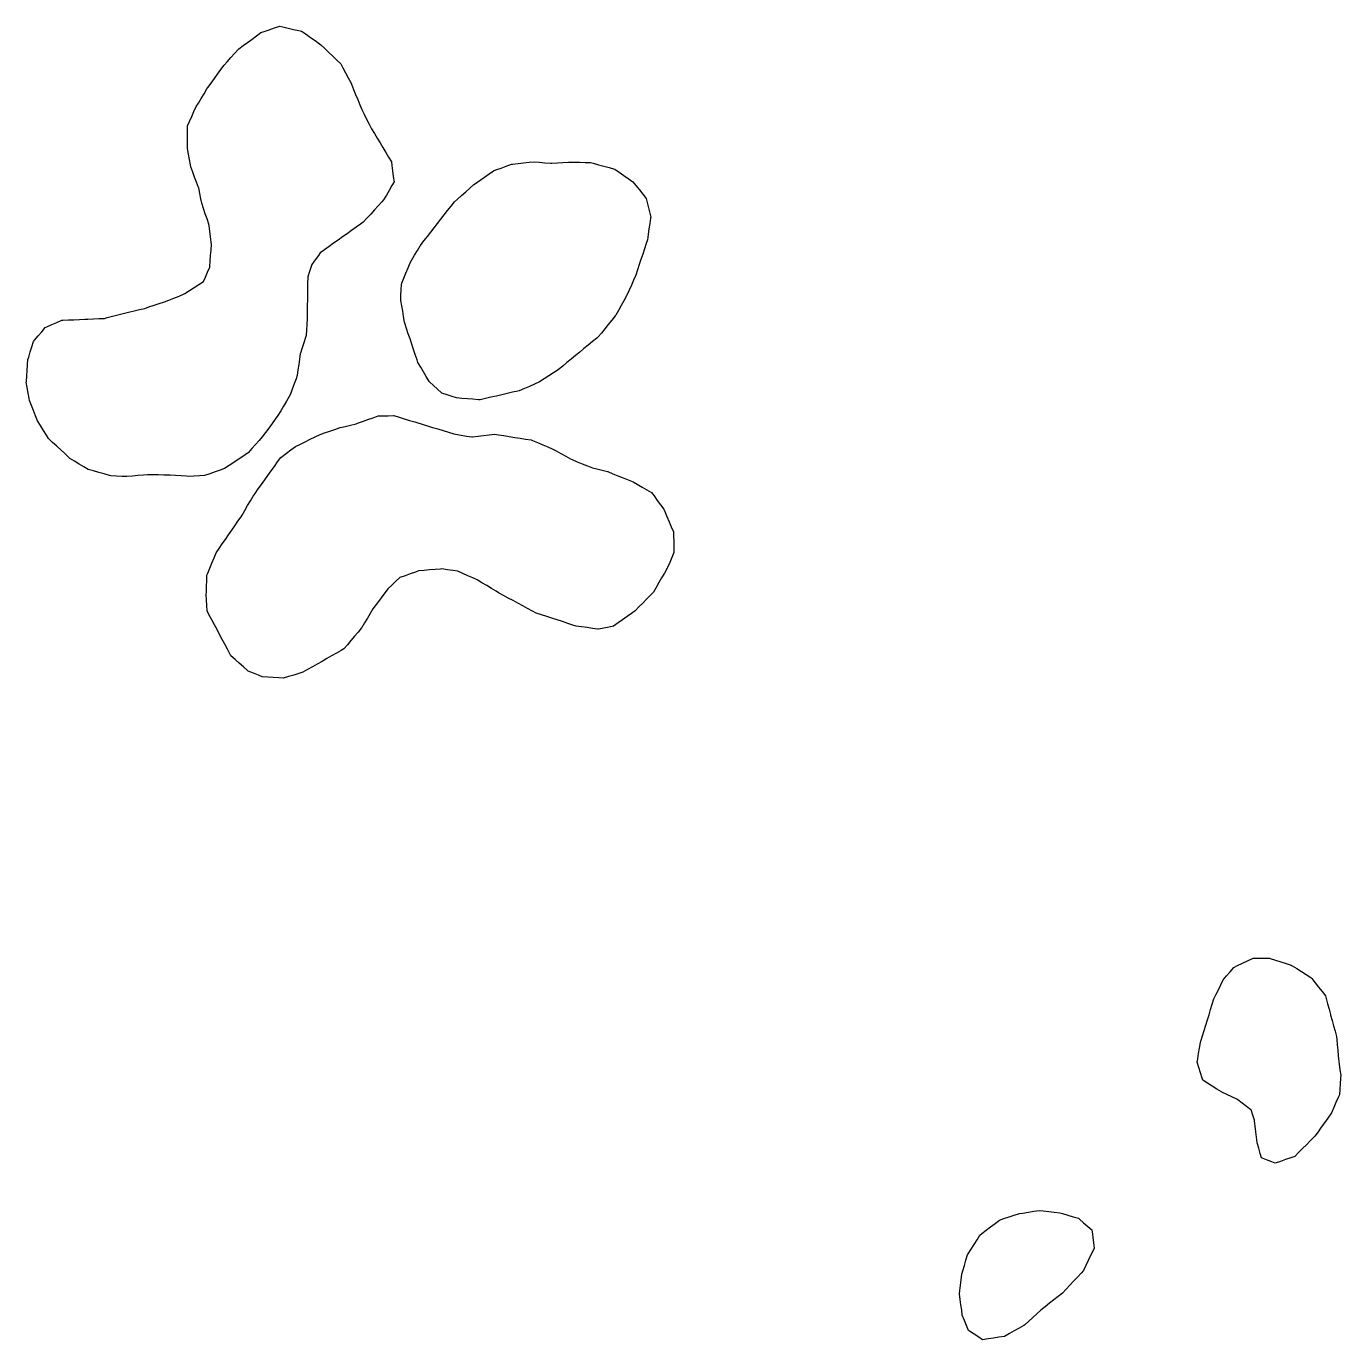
# Model space of a CAD drawing. Header units: millimetres. Extents: x 230 to 3347, y 514 to 5196.
# Drawn here: x 1907.8 to 2146.1, y 2340.5 to 2578.7 of the extents above; entities that cross this region are included whole.
import ezdxf

# ---------------------------------------------------------------- set-up
doc = ezdxf.new("R2010")
doc.units = ezdxf.units.MM
for name, color, linetype in [('ALL_HOLES', 1, 'Continuous'), ('OUTLINE_ISLAND_01_HOLE_107', 1, 'Continuous'), ('OUTLINE_ISLAND_01_HOLE_113', 1, 'Continuous'), ('OUTLINE_ISLAND_01_HOLE_123', 1, 'Continuous'), ('OUTLINE_ISLAND_01_HOLE_126', 1, 'Continuous'), ('OUTLINE_ISLAND_01_HOLE_129', 1, 'Continuous')]:
    doc.layers.add(name, color=color, linetype=linetype)

msp = doc.modelspace()

# ---------------------------------------------------------------- linework, layer by layer
at = {"layer": 'ALL_HOLES'}
for points in [[(1957.672, 2577.8113), (1958.4929, 2577.2402), (1959.3138, 2576.6692), (1960.1347, 2576.0981), (1960.9556, 2575.5271), (1961.1682, 2575.324), (1961.8913, 2574.6333), (1962.6144, 2573.9425), (1963.3376, 2573.2518), (1964.0607, 2572.5611), (1964.7838, 2571.8703), (1965.1837, 2571.1239), (1965.6559, 2570.2425), (1966.1282, 2569.361), (1966.6004, 2568.4795), (1966.729, 2568.1604), (1967.1025, 2567.2328), (1967.4761, 2566.3052), (1967.8497, 2565.3776), (1968.2232, 2564.45), (1968.6168, 2563.6209), (1969.0456, 2562.7175), (1969.4744, 2561.8141), (1969.9032, 2560.9107), (1970.3777, 2560.112), (1970.8885, 2559.2523), (1971.3993, 2558.3926), (1971.9101, 2557.5329), (1972.4209, 2556.6732), (1972.9317, 2555.8135), (1973.4425, 2554.9538), (1973.9533, 2554.0941), (1974.0398, 2553.4514), (1974.1732, 2552.4604), (1974.3067, 2551.4693), (1974.4401, 2550.4783), (1974.0486, 2549.7986), (1973.5494, 2548.932), (1973.0503, 2548.0655), (1972.5511, 2547.199), (1972.2357, 2546.8545), (1971.5603, 2546.1171), (1970.8848, 2545.3797), (1970.2094, 2544.6422), (1969.534, 2543.9048), (1968.8586, 2543.1673), (1968.3687, 2542.8171), (1967.5552, 2542.2355), (1966.7418, 2541.6539), (1965.9283, 2541.0723), (1965.1148, 2540.4907), (1964.3013, 2539.9091), (1963.4879, 2539.3275), (1962.6744, 2538.7459), (1961.8609, 2538.1643), (1961.0474, 2537.5827), (1960.7173, 2537.1215), (1960.1351, 2536.3084), (1959.553, 2535.4953), (1959.4344, 2535.1496), (1959.11, 2534.2037), (1958.7855, 2533.2578), (1958.7834, 2533.1014), (1958.7696, 2532.1015), (1958.7559, 2531.1016), (1958.7421, 2530.1017), (1958.7283, 2529.1017), (1958.7146, 2528.1018), (1958.7008, 2527.1019), (1958.6871, 2526.102), (1958.6667, 2525.6314), (1958.6236, 2524.6324), (1958.5804, 2523.6333), (1958.5372, 2522.6342), (1958.4075, 2522.2441), (1958.0918, 2521.2952), (1957.7762, 2520.3464), (1957.4605, 2519.3975), (1957.4501, 2519.3246), (1957.3089, 2518.3346), (1957.1677, 2517.3446), (1957.0266, 2516.3546), (1956.8854, 2515.3646), (1956.6754, 2514.7783), (1956.3383, 2513.8369), (1956.0011, 2512.8954), (1955.664, 2511.954), (1955.4213, 2511.5407), (1954.9149, 2510.6784), (1954.4085, 2509.8161), (1953.9021, 2508.9538), (1953.3957, 2508.0915), (1952.9106, 2507.4299), (1952.3193, 2506.6234), (1951.728, 2505.817), (1951.1367, 2505.0106), (1950.5454, 2504.2041), (1949.9872, 2503.5796), (1949.3208, 2502.834), (1948.6544, 2502.0884), (1947.988, 2501.3428), (1947.8583, 2501.2554), (1947.0288, 2500.6968), (1946.1994, 2500.1382), (1945.37, 2499.5795), (1944.5406, 2499.0209), (1943.7111, 2498.4623), (1942.9356, 2498.1931), (1941.9908, 2497.8653), (1941.0461, 2497.5374), (1940.1014, 2497.2095), (1939.1727, 2497.1602), (1938.1741, 2497.1071), (1937.1755, 2497.0541), (1936.845, 2497.0777), (1935.8475, 2497.1492), (1934.8501, 2497.2206), (1933.8527, 2497.292), (1933.7269, 2497.2938), (1932.727, 2497.308), (1931.7271, 2497.3222), (1930.7272, 2497.3364), (1929.7273, 2497.3505), (1929.0041, 2497.2874), (1928.0079, 2497.2004), (1927.0117, 2497.1134), (1926.0155, 2497.0264), (1925.1063, 2497.0667), (1924.1073, 2497.1109), (1923.1083, 2497.1552), (1922.8298, 2497.2345), (1921.868, 2497.5085), (1920.9063, 2497.7825), (1919.9446, 2498.0565), (1918.9828, 2498.3305), (1918.2246, 2498.7851), (1917.367, 2499.2993), (1916.5094, 2499.8136), (1915.6517, 2500.3278), (1915.4696, 2500.4982), (1914.7394, 2501.1814), (1914.0091, 2501.8646), (1913.2789, 2502.5478), (1912.5487, 2503.231), (1911.8185, 2503.9142), (1911.4109, 2504.5644), (1910.8798, 2505.4116), (1910.3487, 2506.2589), (1909.8175, 2507.1062), (1909.8103, 2507.1249), (1909.4475, 2508.0568), (1909.0848, 2508.9887), (1908.722, 2509.9206), (1908.3593, 2510.8524), (1908.2986, 2511.191), (1908.1221, 2512.1753), (1907.9457, 2513.1597), (1907.7692, 2514.144), (1907.7796, 2514.2829), (1907.8541, 2515.2801), (1907.9287, 2516.2773), (1908.0032, 2517.2745), (1908.0778, 2518.2718), (1908.2006, 2518.6688), (1908.4961, 2519.6242), (1908.7915, 2520.5795), (1909.087, 2521.5349), (1909.2737, 2521.7558), (1909.9192, 2522.5195), (1910.5648, 2523.2832), (1911.2103, 2524.0469), (1911.5036, 2524.1778), (1912.4168, 2524.5852), (1913.3301, 2524.9926), (1914.2433, 2525.4), (1914.4059, 2525.4061), (1915.4052, 2525.4435), (1916.4045, 2525.4809), (1917.4038, 2525.5182), (1918.4031, 2525.5556), (1918.9341, 2525.5803), (1919.933, 2525.6266), (1920.9319, 2525.673), (1921.9308, 2525.7194), (1922.447, 2525.8477), (1923.4174, 2526.0888), (1924.3879, 2526.33), (1925.3584, 2526.5712), (1926.3289, 2526.8124), (1927.2994, 2527.0535), (1928.2699, 2527.2947), (1929.2403, 2527.5359), (1929.9819, 2527.7795), (1930.932, 2528.0916), (1931.882, 2528.4037), (1932.8321, 2528.7158), (1933.616, 2529.0275), (1934.5452, 2529.3969), (1935.4745, 2529.7664), (1936.4038, 2530.1358), (1936.5426, 2530.2246), (1937.3848, 2530.7637), (1938.2271, 2531.3027), (1939.0694, 2531.8417), (1939.9117, 2532.3808), (1940.2466, 2533.1656), (1940.6391, 2534.0854), (1941.0316, 2535.0051), (1941.0401, 2535.1196), (1941.1142, 2536.1169), (1941.1883, 2537.1141), (1941.2624, 2538.1114), (1941.3365, 2539.1086), (1941.289, 2539.5305), (1941.1772, 2540.5242), (1941.0654, 2541.518), (1940.9536, 2542.5117), (1940.8587, 2542.7936), (1940.5397, 2543.7414), (1940.2207, 2544.6891), (1939.9017, 2545.6369), (1939.5828, 2546.5847), (1939.421, 2547.4079), (1939.2281, 2548.3892), (1939.0353, 2549.3704), (1939.0037, 2549.4533), (1938.6471, 2550.3875), (1938.2905, 2551.3218), (1937.9339, 2552.2561), (1937.5773, 2553.1903), (1937.5151, 2553.5409), (1937.3402, 2554.5255), (1937.1653, 2555.5101), (1936.9903, 2556.4947), (1936.9911, 2556.6572), (1936.9961, 2557.6572), (1937.001, 2558.6572), (1937.006, 2559.6572), (1937.0109, 2560.6572), (1937.3449, 2561.3958), (1937.7569, 2562.3069), (1938.169, 2563.2181), (1938.581, 2564.1293), (1938.9612, 2564.7544), (1939.4808, 2565.6088), (1940.0004, 2566.4632), (1940.5201, 2567.3176), (1940.7055, 2567.5744), (1941.2909, 2568.3852), (1941.8762, 2569.196), (1942.4616, 2570.0067), (1943.0469, 2570.8175), (1943.6323, 2571.6283), (1944.1864, 2572.2488), (1944.8525, 2572.9947), (1945.5186, 2573.7406), (1946.1847, 2574.4864), (1946.301, 2574.5737), (1947.1009, 2575.1737), (1947.9009, 2575.7738), (1948.7009, 2576.3738), (1949.5008, 2576.9739), (1950.3008, 2577.5739), (1950.8758, 2577.7602), (1951.8271, 2578.0684), (1952.7784, 2578.3767), (1953.7297, 2578.6849), (1954.2803, 2578.5629), (1955.2566, 2578.3465), (1956.2329, 2578.1302), (1957.2093, 2577.9138)], [(2014.4453, 2552.7841), (2015.2646, 2552.2107), (2016.0838, 2551.6372), (2016.903, 2551.0637), (2017.7223, 2550.4903), (2018.2886, 2549.7916), (2018.9183, 2549.0148), (2019.548, 2548.2379), (2020.1777, 2547.4611), (2020.2909, 2546.9733), (2020.5169, 2545.9992), (2020.7429, 2545.0251), (2020.9689, 2544.051), (2020.949, 2543.9159), (2020.803, 2542.9266), (2020.657, 2541.9373), (2020.511, 2540.948), (2020.365, 2539.9587), (2020.1414, 2539.2736), (2019.8312, 2538.3229), (2019.5209, 2537.3723), (2019.2107, 2536.4216), (2018.9004, 2535.471), (2018.5902, 2534.5203), (2018.2799, 2533.5697), (2018.2761, 2533.5611), (2017.8699, 2532.6474), (2017.4636, 2531.7336), (2017.0573, 2530.8199), (2016.6511, 2529.9061), (2016.5942, 2529.8023), (2016.1138, 2528.9253), (2015.6333, 2528.0483), (2015.1529, 2527.1713), (2014.6724, 2526.2943), (2014.5598, 2526.1567), (2013.9262, 2525.3831), (2013.2926, 2524.6094), (2012.659, 2523.8358), (2012.0254, 2523.0621), (2011.3918, 2522.2884), (2011.1969, 2522.1284), (2010.424, 2521.4938), (2009.6512, 2520.8592), (2008.8783, 2520.2246), (2008.1055, 2519.59), (2007.3326, 2518.9555), (2006.5598, 2518.3209), (2005.7869, 2517.6863), (2005.014, 2517.0517), (2004.2412, 2516.4171), (2004.1772, 2516.3753), (2003.34, 2515.8286), (2002.5027, 2515.2818), (2001.6654, 2514.735), (2000.8281, 2514.1883), (2000.8181, 2514.1839), (1999.9003, 2513.7868), (1998.9826, 2513.3897), (1998.0648, 2512.9926), (1997.147, 2512.5954), (1996.8888, 2512.5352), (1995.9149, 2512.3079), (1994.9411, 2512.0807), (1993.9673, 2511.8535), (1992.9934, 2511.6262), (1992.0196, 2511.399), (1991.0457, 2511.1717), (1990.0719, 2510.9445), (1989.7443, 2510.97), (1988.7473, 2511.0476), (1987.7504, 2511.1251), (1986.7534, 2511.2027), (1985.7564, 2511.2802), (1984.9999, 2511.5333), (1984.0516, 2511.8506), (1983.1033, 2512.1678), (1983.0718, 2512.1965), (1982.3315, 2512.8688), (1981.5913, 2513.5411), (1980.851, 2514.2135), (1980.8035, 2514.2936), (1980.2939, 2515.154), (1979.7843, 2516.0144), (1979.2746, 2516.8748), (1978.765, 2517.7352), (1978.613, 2518.1906), (1978.2963, 2519.1391), (1977.9797, 2520.0877), (1977.6631, 2521.0362), (1977.3464, 2521.9848), (1977.0298, 2522.9333), (1976.7131, 2523.8819), (1976.3965, 2524.8304), (1976.3588, 2525.0441), (1976.1854, 2526.029), (1976.012, 2527.0138), (1975.8386, 2527.9987), (1975.6651, 2528.9835), (1975.7007, 2529.864), (1975.7412, 2530.8632), (1975.7816, 2531.8624), (1975.8681, 2532.0796), (1976.2383, 2533.0086), (1976.6085, 2533.9376), (1976.9787, 2534.8665), (1977.3489, 2535.7955), (1977.6636, 2536.3212), (1978.1772, 2537.1792), (1978.6908, 2538.0372), (1979.2045, 2538.8952), (1979.2551, 2538.9604), (1979.8684, 2539.7502), (1980.4817, 2540.5401), (1981.095, 2541.3299), (1981.7083, 2542.1197), (1982.3216, 2542.9096), (1982.9349, 2543.6994), (1983.5482, 2544.4893), (1984.1616, 2545.2791), (1984.7749, 2546.069), (1985.3882, 2546.8588), (1985.9332, 2547.3422), (1986.6814, 2548.0057), (1987.4296, 2548.6692), (1988.1778, 2549.3327), (1988.926, 2549.9962), (1989.2072, 2550.1913), (1990.0289, 2550.7612), (1990.8506, 2551.3312), (1991.6723, 2551.9011), (1992.4939, 2552.4711), (1992.9161, 2552.629), (1993.8527, 2552.9795), (1994.7893, 2553.3299), (1995.7258, 2553.6804), (1995.9274, 2553.7015), (1996.922, 2553.8056), (1997.9165, 2553.9097), (1998.9111, 2554.0138), (1999.9056, 2554.1179), (2000.8071, 2554.0368), (2001.8031, 2553.9472), (2002.7991, 2553.8575), (2003.0673, 2553.8745), (2004.0653, 2553.9379), (2005.0633, 2554.0013), (2006.0613, 2554.0647), (2006.0658, 2554.0646), (2007.0655, 2554.0414), (2008.0653, 2554.0182), (2009.065, 2553.995), (2010.0647, 2553.9718), (2010.5305, 2553.8455), (2011.4957, 2553.5838), (2012.4608, 2553.3222), (2013.426, 2553.0605), (2014.3911, 2552.7988)], [(1940.5392, 2472.6631), (1940.4917, 2473.662), (1940.4441, 2474.6609), (1940.3965, 2475.6597), (1940.413, 2476.1281), (1940.4481, 2477.1274), (1940.4833, 2478.1268), (1940.5184, 2479.1262), (1940.6741, 2479.5033), (1941.0557, 2480.4276), (1941.4373, 2481.3519), (1941.819, 2482.2763), (1942.2006, 2483.2006), (1942.7405, 2483.9845), (1943.3077, 2484.8081), (1943.8749, 2485.6317), (1944.4421, 2486.4552), (1945.0093, 2487.2788), (1945.5765, 2488.1024), (1946.1438, 2488.9259), (1946.711, 2489.7495), (1946.879, 2490.0356), (1947.3854, 2490.8979), (1947.8917, 2491.7602), (1948.3981, 2492.6226), (1948.9045, 2493.4849), (1949.2552, 2493.9754), (1949.8367, 2494.7889), (1950.4183, 2495.6024), (1950.9999, 2496.4159), (1951.5814, 2497.2294), (1952.163, 2498.0429), (1952.7446, 2498.8564), (1953.3261, 2499.6699), (1953.9077, 2500.4834), (1954.1503, 2500.6662), (1954.9491, 2501.2678), (1955.7479, 2501.8694), (1956.5467, 2502.471), (1956.5574, 2502.4763), (1957.4558, 2502.9154), (1958.3542, 2503.3545), (1959.2526, 2503.7937), (1960.1511, 2504.2328), (1961.0495, 2504.6719), (1961.8384, 2504.9399), (1962.7853, 2505.2615), (1963.7322, 2505.5831), (1964.679, 2505.9047), (1965.6027, 2506.1259), (1966.5752, 2506.3588), (1967.5478, 2506.5916), (1967.8056, 2506.6838), (1968.7473, 2507.0203), (1969.689, 2507.3568), (1970.6307, 2507.6932), (1971.5724, 2508.0297), (1972.3503, 2508.0453), (1973.3501, 2508.0653), (1974.3499, 2508.0852), (1974.3893, 2508.0736), (1975.3484, 2507.7904), (1976.3075, 2507.5073), (1977.2665, 2507.2241), (1978.2256, 2506.9409), (1978.5731, 2506.8337), (1979.5287, 2506.5391), (1980.4843, 2506.2444), (1981.4399, 2505.9497), (1982.3955, 2505.655), (1983.3511, 2505.3603), (1984.3067, 2505.0656), (1985.2623, 2504.771), (1985.6, 2504.7143), (1986.5862, 2504.5487), (1987.5724, 2504.3831), (1988.5586, 2504.2175), (1988.6862, 2504.2328), (1989.679, 2504.3523), (1990.6718, 2504.4717), (1991.6647, 2504.5911), (1992.6575, 2504.7106), (1993.3593, 2504.6015), (1994.3474, 2504.4479), (1995.3356, 2504.2943), (1996.3237, 2504.1407), (1997.3118, 2503.9872), (1998.3, 2503.8336), (1999.2881, 2503.68), (1999.5456, 2503.5712), (2000.4669, 2503.1822), (2001.3881, 2502.7931), (2002.3093, 2502.4041), (2003.2305, 2502.015), (2003.8219, 2501.6839), (2004.6944, 2501.1954), (2005.567, 2500.7069), (2006.4395, 2500.2184), (2006.7127, 2500.1071), (2007.6387, 2499.7297), (2008.5648, 2499.3523), (2009.4908, 2498.9749), (2010.4169, 2498.5976), (2011.2149, 2498.4015), (2012.186, 2498.1629), (2013.1571, 2497.9244), (2013.1752, 2497.9172), (2014.1045, 2497.5479), (2015.0338, 2497.1786), (2015.9631, 2496.8093), (2016.8924, 2496.44), (2017.8218, 2496.0707), (2018.5428, 2495.6443), (2019.4036, 2495.1353), (2020.2644, 2494.6263), (2021.1252, 2494.1173), (2021.5751, 2493.5051), (2022.1672, 2492.6992), (2022.7594, 2491.8934), (2023.3515, 2491.0876), (2023.5242, 2490.6835), (2023.9171, 2489.764), (2024.31, 2488.8444), (2024.7029, 2487.9248), (2025.0958, 2487.0052), (2025.1156, 2486.2587), (2025.142, 2485.259), (2025.1685, 2484.2594), (2025.1949, 2483.2597), (2024.8082, 2482.3534), (2024.4157, 2481.4337), (2024.0232, 2480.5139), (2023.9559, 2480.3974), (2023.4557, 2479.5315), (2022.9556, 2478.6655), (2022.4554, 2477.7996), (2021.9553, 2476.9337), (2021.4551, 2476.0677), (2020.929, 2475.528), (2020.231, 2474.8119), (2019.5329, 2474.0959), (2018.8349, 2473.3798), (2018.1369, 2472.6637), (2017.5132, 2472.2214), (2016.6975, 2471.643), (2015.8818, 2471.0646), (2015.066, 2470.4861), (2014.2503, 2469.9077), (2013.4409, 2469.7374), (2012.4623, 2469.5314), (2011.4837, 2469.3255), (2011.406, 2469.3369), (2010.4166, 2469.4821), (2009.4273, 2469.6274), (2008.4379, 2469.7726), (2007.4485, 2469.9178), (2006.8756, 2470.1031), (2005.9241, 2470.4109), (2004.9727, 2470.7187), (2004.0212, 2471.0265), (2003.0698, 2471.3342), (2002.1183, 2471.642), (2001.1669, 2471.9498), (2000.2154, 2472.2576), (1999.535, 2472.6257), (1998.6554, 2473.1015), (1997.7759, 2473.5773), (1996.8963, 2474.0531), (1996.0168, 2474.5289), (1995.1372, 2475.0047), (1994.2577, 2475.4805), (1993.3781, 2475.9563), (1992.9447, 2476.2209), (1992.0912, 2476.742), (1991.2377, 2477.2631), (1990.3842, 2477.7842), (1989.5307, 2478.3053), (1988.7344, 2478.651), (1987.8172, 2479.0492), (1986.8999, 2479.4475), (1985.9826, 2479.8458), (1985.0929, 2479.9795), (1984.104, 2480.1281), (1983.1151, 2480.2767), (1982.8762, 2480.2565), (1981.8798, 2480.1721), (1980.8833, 2480.0876), (1979.8869, 2480.0032), (1978.8905, 2479.9188), (1978.3172, 2479.7158), (1977.3745, 2479.382), (1976.4319, 2479.0482), (1975.4892, 2478.7145), (1974.7669, 2478.0423), (1974.0348, 2477.3612), (1973.3027, 2476.68), (1972.9905, 2476.254), (1972.3995, 2475.4474), (1971.8084, 2474.6408), (1971.2173, 2473.8341), (1970.6263, 2473.0275), (1970.1293, 2472.2005), (1969.6143, 2471.3434), (1969.0992, 2470.4862), (1968.5842, 2469.6291), (1968.5632, 2469.6041), (1967.9196, 2468.8387), (1967.2761, 2468.0732), (1966.6325, 2467.3078), (1965.989, 2466.5424), (1965.3455, 2465.777), (1964.8584, 2465.4998), (1963.9894, 2465.0051), (1963.1203, 2464.5104), (1962.2512, 2464.0158), (1961.3821, 2463.5211), (1960.513, 2463.0264), (1959.644, 2462.5317), (1958.7749, 2462.0371), (1957.9058, 2461.5424), (1957.2063, 2461.3302), (1956.2494, 2461.0399), (1955.2925, 2460.7497), (1954.3355, 2460.4594), (1953.5369, 2460.5142), (1952.5393, 2460.5826), (1951.5416, 2460.651), (1950.5439, 2460.7194), (1949.8633, 2461.0015), (1948.9394, 2461.3843), (1948.0156, 2461.7671), (1947.8805, 2461.8857), (1947.1287, 2462.5451), (1946.377, 2463.2045), (1945.6252, 2463.864), (1944.8734, 2464.5234), (1944.6979, 2464.8531), (1944.2279, 2465.7358), (1943.7579, 2466.6184), (1943.2879, 2467.5011), (1942.8179, 2468.3838), (1942.3479, 2469.2664), (1941.8779, 2470.1491), (1941.4079, 2471.0318), (1940.9379, 2471.9144)], [(2130.1755, 2409.675), (2131.1755, 2409.675), (2132.1755, 2409.675), (2133.1755, 2409.675), (2133.3056, 2409.6334), (2134.2581, 2409.3287), (2135.2106, 2409.0241), (2136.163, 2408.7195), (2137.1155, 2408.4149), (2137.263, 2408.3222), (2138.1099, 2407.7905), (2138.9568, 2407.2588), (2139.8037, 2406.727), (2140.6506, 2406.1953), (2140.8236, 2405.9767), (2141.4442, 2405.1926), (2142.0649, 2404.4084), (2142.6855, 2403.6243), (2143.3061, 2402.8402), (2143.4377, 2402.3522), (2143.6981, 2401.3867), (2143.9586, 2400.4212), (2144.219, 2399.4557), (2144.2469, 2399.3572), (2144.5188, 2398.3949), (2144.7907, 2397.4326), (2145.0627, 2396.4703), (2145.3346, 2395.508), (2145.3742, 2394.9731), (2145.448, 2393.9758), (2145.5218, 2392.9785), (2145.5956, 2391.9812), (2145.6695, 2391.4342), (2145.8034, 2390.4432), (2145.9373, 2389.4523), (2146.0711, 2388.4613), (2146.0339, 2387.9209), (2145.9651, 2386.9232), (2145.8963, 2385.9256), (2145.8276, 2384.928), (2145.6099, 2384.4222), (2145.2147, 2383.5036), (2144.8194, 2382.585), (2144.4242, 2381.6664), (2144.295, 2381.485), (2143.7149, 2380.6705), (2143.1349, 2379.8559), (2142.5548, 2379.0413), (2141.9747, 2378.2267), (2141.3947, 2377.4122), (2141.26, 2377.2767), (2140.5549, 2376.5676), (2139.8498, 2375.8584), (2139.1447, 2375.1493), (2138.4396, 2374.4402), (2137.7345, 2373.7311), (2137.0157, 2373.4809), (2136.0713, 2373.1521), (2135.1269, 2372.8233), (2134.1825, 2372.4945), (2133.5605, 2372.7437), (2132.6323, 2373.1157), (2131.704, 2373.4877), (2131.4849, 2374.2581), (2131.2112, 2375.22), (2130.9376, 2376.1818), (2130.9308, 2376.2381), (2130.8114, 2377.2309), (2130.6919, 2378.2238), (2130.5725, 2379.2166), (2130.4531, 2380.2095), (2130.4276, 2380.288), (2130.119, 2381.2392), (2129.8104, 2382.1904), (2129.8057, 2382.194), (2129.0113, 2382.8014), (2128.2169, 2383.4087), (2127.4224, 2384.0161), (2127.2086, 2384.1179), (2126.3057, 2384.5476), (2125.4027, 2384.9773), (2124.4998, 2385.4071), (2124.4736, 2385.4234), (2123.6251, 2385.9527), (2122.7767, 2386.482), (2121.9282, 2387.0113), (2121.0798, 2387.5406), (2120.949, 2387.9566), (2120.649, 2388.9105), (2120.349, 2389.8645), (2120.049, 2390.8184), (2120.1497, 2391.4115), (2120.3171, 2392.3974), (2120.4844, 2393.3833), (2120.6518, 2394.3692), (2120.7387, 2394.6538), (2121.0308, 2395.6101), (2121.323, 2396.5665), (2121.6151, 2397.5229), (2121.9072, 2398.4793), (2122.1994, 2399.4356), (2122.4915, 2400.392), (2122.7837, 2401.3484), (2123.0758, 2402.3048), (2123.449, 2403.0636), (2123.8903, 2403.961), (2124.3316, 2404.8583), (2124.773, 2405.7557), (2125.3796, 2406.4705), (2126.0266, 2407.2329), (2126.6736, 2407.9954), (2127.3767, 2408.3326), (2128.2784, 2408.7651), (2129.18, 2409.1975), (2130.0817, 2409.63)], [(2078.6092, 2342.1516), (2078.2284, 2343.0763), (2077.8477, 2344.001), (2077.467, 2344.9257), (2077.3534, 2345.8305), (2077.2288, 2346.8227), (2077.1042, 2347.8149), (2076.9796, 2348.8071), (2077.0482, 2349.4008), (2077.1631, 2350.3942), (2077.2779, 2351.3876), (2077.3927, 2352.381), (2077.5715, 2353.0007), (2077.8487, 2353.9615), (2078.126, 2354.9223), (2078.4032, 2355.8831), (2078.5399, 2356.1008), (2079.0716, 2356.9476), (2079.6034, 2357.7945), (2080.1352, 2358.6414), (2080.6669, 2359.4883), (2081.0211, 2359.7616), (2081.8127, 2360.3726), (2082.6044, 2360.9836), (2083.396, 2361.5946), (2084.1876, 2362.2056), (2084.9806, 2362.4592), (2085.933, 2362.7639), (2086.8855, 2363.0685), (2087.838, 2363.3732), (2088.4673, 2363.4731), (2089.455, 2363.6297), (2090.4426, 2363.7864), (2091.4303, 2363.9431), (2092.1419, 2363.8642), (2093.1358, 2363.754), (2094.1297, 2363.6438), (2095.1236, 2363.5337), (2095.6481, 2363.3786), (2096.607, 2363.0951), (2097.566, 2362.8115), (2098.5249, 2362.528), (2098.693, 2362.3804), (2099.4443, 2361.7205), (2100.1957, 2361.0606), (2100.947, 2360.4007), (2100.9901, 2360.0769), (2101.122, 2359.0856), (2101.2538, 2358.0943), (2101.3856, 2357.103), (2101.1723, 2356.6625), (2100.7364, 2355.7625), (2100.3005, 2354.8625), (2099.8646, 2353.9625), (2099.4287, 2353.0625), (2098.9992, 2352.5954), (2098.3223, 2351.8593), (2097.6455, 2351.1232), (2096.9686, 2350.3871), (2096.2918, 2349.651), (2095.6149, 2348.9148), (2094.8761, 2348.3343), (2094.0898, 2347.7164), (2093.3035, 2347.0986), (2092.5173, 2346.4807), (2091.731, 2345.8629), (2091.0082, 2345.2094), (2090.2664, 2344.5388), (2089.5246, 2343.8682), (2088.7828, 2343.1975), (2088.6163, 2343.1021), (2087.7486, 2342.6048), (2086.881, 2342.1076), (2086.0134, 2341.6103), (2085.1458, 2341.1131), (2085.0979, 2341.1058), (2084.1094, 2340.9543), (2083.121, 2340.8029), (2082.1325, 2340.6515), (2081.144, 2340.5), (2080.4615, 2340.9448), (2079.6236, 2341.4907), (2078.7858, 2342.0366)]]:
    msp.add_lwpolyline(points, close=True, dxfattribs=at)
at = {"layer": 'OUTLINE_ISLAND_01_HOLE_107'}
msp.add_lwpolyline([(2078.6092, 2342.1516), (2078.2284, 2343.0763), (2077.8477, 2344.001), (2077.467, 2344.9257), (2077.3534, 2345.8305), (2077.2288, 2346.8227), (2077.1042, 2347.8149), (2076.9796, 2348.8071), (2077.0482, 2349.4008), (2077.1631, 2350.3942), (2077.2779, 2351.3876), (2077.3927, 2352.381), (2077.5715, 2353.0007), (2077.8487, 2353.9615), (2078.126, 2354.9223), (2078.4032, 2355.8831), (2078.5399, 2356.1008), (2079.0716, 2356.9476), (2079.6034, 2357.7945), (2080.1352, 2358.6414), (2080.6669, 2359.4883), (2081.0211, 2359.7616), (2081.8127, 2360.3726), (2082.6044, 2360.9836), (2083.396, 2361.5946), (2084.1876, 2362.2056), (2084.9806, 2362.4592), (2085.933, 2362.7639), (2086.8855, 2363.0685), (2087.838, 2363.3732), (2088.4673, 2363.4731), (2089.455, 2363.6297), (2090.4426, 2363.7864), (2091.4303, 2363.9431), (2092.1419, 2363.8642), (2093.1358, 2363.754), (2094.1297, 2363.6438), (2095.1236, 2363.5337), (2095.6481, 2363.3786), (2096.607, 2363.0951), (2097.566, 2362.8115), (2098.5249, 2362.528), (2098.693, 2362.3804), (2099.4443, 2361.7205), (2100.1957, 2361.0606), (2100.947, 2360.4007), (2100.9901, 2360.0769), (2101.122, 2359.0856), (2101.2538, 2358.0943), (2101.3856, 2357.103), (2101.1723, 2356.6625), (2100.7364, 2355.7625), (2100.3005, 2354.8625), (2099.8646, 2353.9625), (2099.4287, 2353.0625), (2098.9992, 2352.5954), (2098.3223, 2351.8593), (2097.6455, 2351.1232), (2096.9686, 2350.3871), (2096.2918, 2349.651), (2095.6149, 2348.9148), (2094.8761, 2348.3343), (2094.0898, 2347.7164), (2093.3035, 2347.0986), (2092.5173, 2346.4807), (2091.731, 2345.8629), (2091.0082, 2345.2094), (2090.2664, 2344.5388), (2089.5246, 2343.8682), (2088.7828, 2343.1975), (2088.6163, 2343.1021), (2087.7486, 2342.6048), (2086.881, 2342.1076), (2086.0134, 2341.6103), (2085.1458, 2341.1131), (2085.0979, 2341.1058), (2084.1094, 2340.9543), (2083.121, 2340.8029), (2082.1325, 2340.6515), (2081.144, 2340.5), (2080.4615, 2340.9448), (2079.6236, 2341.4907), (2078.7858, 2342.0366)], close=True, dxfattribs=at)
at = {"layer": 'OUTLINE_ISLAND_01_HOLE_113'}
msp.add_lwpolyline([(2130.1755, 2409.675), (2131.1755, 2409.675), (2132.1755, 2409.675), (2133.1755, 2409.675), (2133.3056, 2409.6334), (2134.2581, 2409.3287), (2135.2106, 2409.0241), (2136.163, 2408.7195), (2137.1155, 2408.4149), (2137.263, 2408.3222), (2138.1099, 2407.7905), (2138.9568, 2407.2588), (2139.8037, 2406.727), (2140.6506, 2406.1953), (2140.8236, 2405.9767), (2141.4442, 2405.1926), (2142.0649, 2404.4084), (2142.6855, 2403.6243), (2143.3061, 2402.8402), (2143.4377, 2402.3522), (2143.6981, 2401.3867), (2143.9586, 2400.4212), (2144.219, 2399.4557), (2144.2469, 2399.3572), (2144.5188, 2398.3949), (2144.7907, 2397.4326), (2145.0627, 2396.4703), (2145.3346, 2395.508), (2145.3742, 2394.9731), (2145.448, 2393.9758), (2145.5218, 2392.9785), (2145.5956, 2391.9812), (2145.6695, 2391.4342), (2145.8034, 2390.4432), (2145.9373, 2389.4523), (2146.0711, 2388.4613), (2146.0339, 2387.9209), (2145.9651, 2386.9232), (2145.8963, 2385.9256), (2145.8276, 2384.928), (2145.6099, 2384.4222), (2145.2147, 2383.5036), (2144.8194, 2382.585), (2144.4242, 2381.6664), (2144.295, 2381.485), (2143.7149, 2380.6705), (2143.1349, 2379.8559), (2142.5548, 2379.0413), (2141.9747, 2378.2267), (2141.3947, 2377.4122), (2141.26, 2377.2767), (2140.5549, 2376.5676), (2139.8498, 2375.8584), (2139.1447, 2375.1493), (2138.4396, 2374.4402), (2137.7345, 2373.7311), (2137.0157, 2373.4809), (2136.0713, 2373.1521), (2135.1269, 2372.8233), (2134.1825, 2372.4945), (2133.5605, 2372.7437), (2132.6323, 2373.1157), (2131.704, 2373.4877), (2131.4849, 2374.2581), (2131.2112, 2375.22), (2130.9376, 2376.1818), (2130.9308, 2376.2381), (2130.8114, 2377.2309), (2130.6919, 2378.2238), (2130.5725, 2379.2166), (2130.4531, 2380.2095), (2130.4276, 2380.288), (2130.119, 2381.2392), (2129.8104, 2382.1904), (2129.8057, 2382.194), (2129.0113, 2382.8014), (2128.2169, 2383.4087), (2127.4224, 2384.0161), (2127.2086, 2384.1179), (2126.3057, 2384.5476), (2125.4027, 2384.9773), (2124.4998, 2385.4071), (2124.4736, 2385.4234), (2123.6251, 2385.9527), (2122.7767, 2386.482), (2121.9282, 2387.0113), (2121.0798, 2387.5406), (2120.949, 2387.9566), (2120.649, 2388.9105), (2120.349, 2389.8645), (2120.049, 2390.8184), (2120.1497, 2391.4115), (2120.3171, 2392.3974), (2120.4844, 2393.3833), (2120.6518, 2394.3692), (2120.7387, 2394.6538), (2121.0308, 2395.6101), (2121.323, 2396.5665), (2121.6151, 2397.5229), (2121.9072, 2398.4793), (2122.1994, 2399.4356), (2122.4915, 2400.392), (2122.7837, 2401.3484), (2123.0758, 2402.3048), (2123.449, 2403.0636), (2123.8903, 2403.961), (2124.3316, 2404.8583), (2124.773, 2405.7557), (2125.3796, 2406.4705), (2126.0266, 2407.2329), (2126.6736, 2407.9954), (2127.3767, 2408.3326), (2128.2784, 2408.7651), (2129.18, 2409.1975), (2130.0817, 2409.63)], close=True, dxfattribs=at)
at = {"layer": 'OUTLINE_ISLAND_01_HOLE_123'}
msp.add_lwpolyline([(1940.5392, 2472.6631), (1940.4917, 2473.662), (1940.4441, 2474.6609), (1940.3965, 2475.6597), (1940.413, 2476.1281), (1940.4481, 2477.1274), (1940.4833, 2478.1268), (1940.5184, 2479.1262), (1940.6741, 2479.5033), (1941.0557, 2480.4276), (1941.4373, 2481.3519), (1941.819, 2482.2763), (1942.2006, 2483.2006), (1942.7405, 2483.9845), (1943.3077, 2484.8081), (1943.8749, 2485.6317), (1944.4421, 2486.4552), (1945.0093, 2487.2788), (1945.5765, 2488.1024), (1946.1438, 2488.9259), (1946.711, 2489.7495), (1946.879, 2490.0356), (1947.3854, 2490.8979), (1947.8917, 2491.7602), (1948.3981, 2492.6226), (1948.9045, 2493.4849), (1949.2552, 2493.9754), (1949.8367, 2494.7889), (1950.4183, 2495.6024), (1950.9999, 2496.4159), (1951.5814, 2497.2294), (1952.163, 2498.0429), (1952.7446, 2498.8564), (1953.3261, 2499.6699), (1953.9077, 2500.4834), (1954.1503, 2500.6662), (1954.9491, 2501.2678), (1955.7479, 2501.8694), (1956.5467, 2502.471), (1956.5574, 2502.4763), (1957.4558, 2502.9154), (1958.3542, 2503.3545), (1959.2526, 2503.7937), (1960.1511, 2504.2328), (1961.0495, 2504.6719), (1961.8384, 2504.9399), (1962.7853, 2505.2615), (1963.7322, 2505.5831), (1964.679, 2505.9047), (1965.6027, 2506.1259), (1966.5752, 2506.3588), (1967.5478, 2506.5916), (1967.8056, 2506.6838), (1968.7473, 2507.0203), (1969.689, 2507.3568), (1970.6307, 2507.6932), (1971.5724, 2508.0297), (1972.3503, 2508.0453), (1973.3501, 2508.0653), (1974.3499, 2508.0852), (1974.3893, 2508.0736), (1975.3484, 2507.7904), (1976.3075, 2507.5073), (1977.2665, 2507.2241), (1978.2256, 2506.9409), (1978.5731, 2506.8337), (1979.5287, 2506.5391), (1980.4843, 2506.2444), (1981.4399, 2505.9497), (1982.3955, 2505.655), (1983.3511, 2505.3603), (1984.3067, 2505.0656), (1985.2623, 2504.771), (1985.6, 2504.7143), (1986.5862, 2504.5487), (1987.5724, 2504.3831), (1988.5586, 2504.2175), (1988.6862, 2504.2328), (1989.679, 2504.3523), (1990.6718, 2504.4717), (1991.6647, 2504.5911), (1992.6575, 2504.7106), (1993.3593, 2504.6015), (1994.3474, 2504.4479), (1995.3356, 2504.2943), (1996.3237, 2504.1407), (1997.3118, 2503.9872), (1998.3, 2503.8336), (1999.2881, 2503.68), (1999.5456, 2503.5712), (2000.4669, 2503.1822), (2001.3881, 2502.7931), (2002.3093, 2502.4041), (2003.2305, 2502.015), (2003.8219, 2501.6839), (2004.6944, 2501.1954), (2005.567, 2500.7069), (2006.4395, 2500.2184), (2006.7127, 2500.1071), (2007.6387, 2499.7297), (2008.5648, 2499.3523), (2009.4908, 2498.9749), (2010.4169, 2498.5976), (2011.2149, 2498.4015), (2012.186, 2498.1629), (2013.1571, 2497.9244), (2013.1752, 2497.9172), (2014.1045, 2497.5479), (2015.0338, 2497.1786), (2015.9631, 2496.8093), (2016.8924, 2496.44), (2017.8218, 2496.0707), (2018.5428, 2495.6443), (2019.4036, 2495.1353), (2020.2644, 2494.6263), (2021.1252, 2494.1173), (2021.5751, 2493.5051), (2022.1672, 2492.6992), (2022.7594, 2491.8934), (2023.3515, 2491.0876), (2023.5242, 2490.6835), (2023.9171, 2489.764), (2024.31, 2488.8444), (2024.7029, 2487.9248), (2025.0958, 2487.0052), (2025.1156, 2486.2587), (2025.142, 2485.259), (2025.1685, 2484.2594), (2025.1949, 2483.2597), (2024.8082, 2482.3534), (2024.4157, 2481.4337), (2024.0232, 2480.5139), (2023.9559, 2480.3974), (2023.4557, 2479.5315), (2022.9556, 2478.6655), (2022.4554, 2477.7996), (2021.9553, 2476.9337), (2021.4551, 2476.0677), (2020.929, 2475.528), (2020.231, 2474.8119), (2019.5329, 2474.0959), (2018.8349, 2473.3798), (2018.1369, 2472.6637), (2017.5132, 2472.2214), (2016.6975, 2471.643), (2015.8818, 2471.0646), (2015.066, 2470.4861), (2014.2503, 2469.9077), (2013.4409, 2469.7374), (2012.4623, 2469.5314), (2011.4837, 2469.3255), (2011.406, 2469.3369), (2010.4166, 2469.4821), (2009.4273, 2469.6274), (2008.4379, 2469.7726), (2007.4485, 2469.9178), (2006.8756, 2470.1031), (2005.9241, 2470.4109), (2004.9727, 2470.7187), (2004.0212, 2471.0265), (2003.0698, 2471.3342), (2002.1183, 2471.642), (2001.1669, 2471.9498), (2000.2154, 2472.2576), (1999.535, 2472.6257), (1998.6554, 2473.1015), (1997.7759, 2473.5773), (1996.8963, 2474.0531), (1996.0168, 2474.5289), (1995.1372, 2475.0047), (1994.2577, 2475.4805), (1993.3781, 2475.9563), (1992.9447, 2476.2209), (1992.0912, 2476.742), (1991.2377, 2477.2631), (1990.3842, 2477.7842), (1989.5307, 2478.3053), (1988.7344, 2478.651), (1987.8172, 2479.0492), (1986.8999, 2479.4475), (1985.9826, 2479.8458), (1985.0929, 2479.9795), (1984.104, 2480.1281), (1983.1151, 2480.2767), (1982.8762, 2480.2565), (1981.8798, 2480.1721), (1980.8833, 2480.0876), (1979.8869, 2480.0032), (1978.8905, 2479.9188), (1978.3172, 2479.7158), (1977.3745, 2479.382), (1976.4319, 2479.0482), (1975.4892, 2478.7145), (1974.7669, 2478.0423), (1974.0348, 2477.3612), (1973.3027, 2476.68), (1972.9905, 2476.254), (1972.3995, 2475.4474), (1971.8084, 2474.6408), (1971.2173, 2473.8341), (1970.6263, 2473.0275), (1970.1293, 2472.2005), (1969.6143, 2471.3434), (1969.0992, 2470.4862), (1968.5842, 2469.6291), (1968.5632, 2469.6041), (1967.9196, 2468.8387), (1967.2761, 2468.0732), (1966.6325, 2467.3078), (1965.989, 2466.5424), (1965.3455, 2465.777), (1964.8584, 2465.4998), (1963.9894, 2465.0051), (1963.1203, 2464.5104), (1962.2512, 2464.0158), (1961.3821, 2463.5211), (1960.513, 2463.0264), (1959.644, 2462.5317), (1958.7749, 2462.0371), (1957.9058, 2461.5424), (1957.2063, 2461.3302), (1956.2494, 2461.0399), (1955.2925, 2460.7497), (1954.3355, 2460.4594), (1953.5369, 2460.5142), (1952.5393, 2460.5826), (1951.5416, 2460.651), (1950.5439, 2460.7194), (1949.8633, 2461.0015), (1948.9394, 2461.3843), (1948.0156, 2461.7671), (1947.8805, 2461.8857), (1947.1287, 2462.5451), (1946.377, 2463.2045), (1945.6252, 2463.864), (1944.8734, 2464.5234), (1944.6979, 2464.8531), (1944.2279, 2465.7358), (1943.7579, 2466.6184), (1943.2879, 2467.5011), (1942.8179, 2468.3838), (1942.3479, 2469.2664), (1941.8779, 2470.1491), (1941.4079, 2471.0318), (1940.9379, 2471.9144)], close=True, dxfattribs=at)
at = {"layer": 'OUTLINE_ISLAND_01_HOLE_126'}
msp.add_lwpolyline([(2014.4453, 2552.7841), (2015.2646, 2552.2107), (2016.0838, 2551.6372), (2016.903, 2551.0637), (2017.7223, 2550.4903), (2018.2886, 2549.7916), (2018.9183, 2549.0148), (2019.548, 2548.2379), (2020.1777, 2547.4611), (2020.2909, 2546.9733), (2020.5169, 2545.9992), (2020.7429, 2545.0251), (2020.9689, 2544.051), (2020.949, 2543.9159), (2020.803, 2542.9266), (2020.657, 2541.9373), (2020.511, 2540.948), (2020.365, 2539.9587), (2020.1414, 2539.2736), (2019.8312, 2538.3229), (2019.5209, 2537.3723), (2019.2107, 2536.4216), (2018.9004, 2535.471), (2018.5902, 2534.5203), (2018.2799, 2533.5697), (2018.2761, 2533.5611), (2017.8699, 2532.6474), (2017.4636, 2531.7336), (2017.0573, 2530.8199), (2016.6511, 2529.9061), (2016.5942, 2529.8023), (2016.1138, 2528.9253), (2015.6333, 2528.0483), (2015.1529, 2527.1713), (2014.6724, 2526.2943), (2014.5598, 2526.1567), (2013.9262, 2525.3831), (2013.2926, 2524.6094), (2012.659, 2523.8358), (2012.0254, 2523.0621), (2011.3918, 2522.2884), (2011.1969, 2522.1284), (2010.424, 2521.4938), (2009.6512, 2520.8592), (2008.8783, 2520.2246), (2008.1055, 2519.59), (2007.3326, 2518.9555), (2006.5598, 2518.3209), (2005.7869, 2517.6863), (2005.014, 2517.0517), (2004.2412, 2516.4171), (2004.1772, 2516.3753), (2003.34, 2515.8286), (2002.5027, 2515.2818), (2001.6654, 2514.735), (2000.8281, 2514.1883), (2000.8181, 2514.1839), (1999.9003, 2513.7868), (1998.9826, 2513.3897), (1998.0648, 2512.9926), (1997.147, 2512.5954), (1996.8888, 2512.5352), (1995.9149, 2512.3079), (1994.9411, 2512.0807), (1993.9673, 2511.8535), (1992.9934, 2511.6262), (1992.0196, 2511.399), (1991.0457, 2511.1717), (1990.0719, 2510.9445), (1989.7443, 2510.97), (1988.7473, 2511.0476), (1987.7504, 2511.1251), (1986.7534, 2511.2027), (1985.7564, 2511.2802), (1984.9999, 2511.5333), (1984.0516, 2511.8506), (1983.1033, 2512.1678), (1983.0718, 2512.1965), (1982.3315, 2512.8688), (1981.5913, 2513.5411), (1980.851, 2514.2135), (1980.8035, 2514.2936), (1980.2939, 2515.154), (1979.7843, 2516.0144), (1979.2746, 2516.8748), (1978.765, 2517.7352), (1978.613, 2518.1906), (1978.2963, 2519.1391), (1977.9797, 2520.0877), (1977.6631, 2521.0362), (1977.3464, 2521.9848), (1977.0298, 2522.9333), (1976.7131, 2523.8819), (1976.3965, 2524.8304), (1976.3588, 2525.0441), (1976.1854, 2526.029), (1976.012, 2527.0138), (1975.8386, 2527.9987), (1975.6651, 2528.9835), (1975.7007, 2529.864), (1975.7412, 2530.8632), (1975.7816, 2531.8624), (1975.8681, 2532.0796), (1976.2383, 2533.0086), (1976.6085, 2533.9376), (1976.9787, 2534.8665), (1977.3489, 2535.7955), (1977.6636, 2536.3212), (1978.1772, 2537.1792), (1978.6908, 2538.0372), (1979.2045, 2538.8952), (1979.2551, 2538.9604), (1979.8684, 2539.7502), (1980.4817, 2540.5401), (1981.095, 2541.3299), (1981.7083, 2542.1197), (1982.3216, 2542.9096), (1982.9349, 2543.6994), (1983.5482, 2544.4893), (1984.1616, 2545.2791), (1984.7749, 2546.069), (1985.3882, 2546.8588), (1985.9332, 2547.3422), (1986.6814, 2548.0057), (1987.4296, 2548.6692), (1988.1778, 2549.3327), (1988.926, 2549.9962), (1989.2072, 2550.1913), (1990.0289, 2550.7612), (1990.8506, 2551.3312), (1991.6723, 2551.9011), (1992.4939, 2552.4711), (1992.9161, 2552.629), (1993.8527, 2552.9795), (1994.7893, 2553.3299), (1995.7258, 2553.6804), (1995.9274, 2553.7015), (1996.922, 2553.8056), (1997.9165, 2553.9097), (1998.9111, 2554.0138), (1999.9056, 2554.1179), (2000.8071, 2554.0368), (2001.8031, 2553.9472), (2002.7991, 2553.8575), (2003.0673, 2553.8745), (2004.0653, 2553.9379), (2005.0633, 2554.0013), (2006.0613, 2554.0647), (2006.0658, 2554.0646), (2007.0655, 2554.0414), (2008.0653, 2554.0182), (2009.065, 2553.995), (2010.0647, 2553.9718), (2010.5305, 2553.8455), (2011.4957, 2553.5838), (2012.4608, 2553.3222), (2013.426, 2553.0605), (2014.3911, 2552.7988)], close=True, dxfattribs=at)
at = {"layer": 'OUTLINE_ISLAND_01_HOLE_129'}
msp.add_lwpolyline([(1957.672, 2577.8113), (1958.4929, 2577.2402), (1959.3138, 2576.6692), (1960.1347, 2576.0981), (1960.9556, 2575.5271), (1961.1682, 2575.324), (1961.8913, 2574.6333), (1962.6144, 2573.9425), (1963.3376, 2573.2518), (1964.0607, 2572.5611), (1964.7838, 2571.8703), (1965.1837, 2571.1239), (1965.6559, 2570.2425), (1966.1282, 2569.361), (1966.6004, 2568.4795), (1966.729, 2568.1604), (1967.1025, 2567.2328), (1967.4761, 2566.3052), (1967.8497, 2565.3776), (1968.2232, 2564.45), (1968.6168, 2563.6209), (1969.0456, 2562.7175), (1969.4744, 2561.8141), (1969.9032, 2560.9107), (1970.3777, 2560.112), (1970.8885, 2559.2523), (1971.3993, 2558.3926), (1971.9101, 2557.5329), (1972.4209, 2556.6732), (1972.9317, 2555.8135), (1973.4425, 2554.9538), (1973.9533, 2554.0941), (1974.0398, 2553.4514), (1974.1732, 2552.4604), (1974.3067, 2551.4693), (1974.4401, 2550.4783), (1974.0486, 2549.7986), (1973.5494, 2548.932), (1973.0503, 2548.0655), (1972.5511, 2547.199), (1972.2357, 2546.8545), (1971.5603, 2546.1171), (1970.8848, 2545.3797), (1970.2094, 2544.6422), (1969.534, 2543.9048), (1968.8586, 2543.1673), (1968.3687, 2542.8171), (1967.5552, 2542.2355), (1966.7418, 2541.6539), (1965.9283, 2541.0723), (1965.1148, 2540.4907), (1964.3013, 2539.9091), (1963.4879, 2539.3275), (1962.6744, 2538.7459), (1961.8609, 2538.1643), (1961.0474, 2537.5827), (1960.7173, 2537.1215), (1960.1351, 2536.3084), (1959.553, 2535.4953), (1959.4344, 2535.1496), (1959.11, 2534.2037), (1958.7855, 2533.2578), (1958.7834, 2533.1014), (1958.7696, 2532.1015), (1958.7559, 2531.1016), (1958.7421, 2530.1017), (1958.7283, 2529.1017), (1958.7146, 2528.1018), (1958.7008, 2527.1019), (1958.6871, 2526.102), (1958.6667, 2525.6314), (1958.6236, 2524.6324), (1958.5804, 2523.6333), (1958.5372, 2522.6342), (1958.4075, 2522.2441), (1958.0918, 2521.2952), (1957.7762, 2520.3464), (1957.4605, 2519.3975), (1957.4501, 2519.3246), (1957.3089, 2518.3346), (1957.1677, 2517.3446), (1957.0266, 2516.3546), (1956.8854, 2515.3646), (1956.6754, 2514.7783), (1956.3383, 2513.8369), (1956.0011, 2512.8954), (1955.664, 2511.954), (1955.4213, 2511.5407), (1954.9149, 2510.6784), (1954.4085, 2509.8161), (1953.9021, 2508.9538), (1953.3957, 2508.0915), (1952.9106, 2507.4299), (1952.3193, 2506.6234), (1951.728, 2505.817), (1951.1367, 2505.0106), (1950.5454, 2504.2041), (1949.9872, 2503.5796), (1949.3208, 2502.834), (1948.6544, 2502.0884), (1947.988, 2501.3428), (1947.8583, 2501.2554), (1947.0288, 2500.6968), (1946.1994, 2500.1382), (1945.37, 2499.5795), (1944.5406, 2499.0209), (1943.7111, 2498.4623), (1942.9356, 2498.1931), (1941.9908, 2497.8653), (1941.0461, 2497.5374), (1940.1014, 2497.2095), (1939.1727, 2497.1602), (1938.1741, 2497.1071), (1937.1755, 2497.0541), (1936.845, 2497.0777), (1935.8475, 2497.1492), (1934.8501, 2497.2206), (1933.8527, 2497.292), (1933.7269, 2497.2938), (1932.727, 2497.308), (1931.7271, 2497.3222), (1930.7272, 2497.3364), (1929.7273, 2497.3505), (1929.0041, 2497.2874), (1928.0079, 2497.2004), (1927.0117, 2497.1134), (1926.0155, 2497.0264), (1925.1063, 2497.0667), (1924.1073, 2497.1109), (1923.1083, 2497.1552), (1922.8298, 2497.2345), (1921.868, 2497.5085), (1920.9063, 2497.7825), (1919.9446, 2498.0565), (1918.9828, 2498.3305), (1918.2246, 2498.7851), (1917.367, 2499.2993), (1916.5094, 2499.8136), (1915.6517, 2500.3278), (1915.4696, 2500.4982), (1914.7394, 2501.1814), (1914.0091, 2501.8646), (1913.2789, 2502.5478), (1912.5487, 2503.231), (1911.8185, 2503.9142), (1911.4109, 2504.5644), (1910.8798, 2505.4116), (1910.3487, 2506.2589), (1909.8175, 2507.1062), (1909.8103, 2507.1249), (1909.4475, 2508.0568), (1909.0848, 2508.9887), (1908.722, 2509.9206), (1908.3593, 2510.8524), (1908.2986, 2511.191), (1908.1221, 2512.1753), (1907.9457, 2513.1597), (1907.7692, 2514.144), (1907.7796, 2514.2829), (1907.8541, 2515.2801), (1907.9287, 2516.2773), (1908.0032, 2517.2745), (1908.0778, 2518.2718), (1908.2006, 2518.6688), (1908.4961, 2519.6242), (1908.7915, 2520.5795), (1909.087, 2521.5349), (1909.2737, 2521.7558), (1909.9192, 2522.5195), (1910.5648, 2523.2832), (1911.2103, 2524.0469), (1911.5036, 2524.1778), (1912.4168, 2524.5852), (1913.3301, 2524.9926), (1914.2433, 2525.4), (1914.4059, 2525.4061), (1915.4052, 2525.4435), (1916.4045, 2525.4809), (1917.4038, 2525.5182), (1918.4031, 2525.5556), (1918.9341, 2525.5803), (1919.933, 2525.6266), (1920.9319, 2525.673), (1921.9308, 2525.7194), (1922.447, 2525.8477), (1923.4174, 2526.0888), (1924.3879, 2526.33), (1925.3584, 2526.5712), (1926.3289, 2526.8124), (1927.2994, 2527.0535), (1928.2699, 2527.2947), (1929.2403, 2527.5359), (1929.9819, 2527.7795), (1930.932, 2528.0916), (1931.882, 2528.4037), (1932.8321, 2528.7158), (1933.616, 2529.0275), (1934.5452, 2529.3969), (1935.4745, 2529.7664), (1936.4038, 2530.1358), (1936.5426, 2530.2246), (1937.3848, 2530.7637), (1938.2271, 2531.3027), (1939.0694, 2531.8417), (1939.9117, 2532.3808), (1940.2466, 2533.1656), (1940.6391, 2534.0854), (1941.0316, 2535.0051), (1941.0401, 2535.1196), (1941.1142, 2536.1169), (1941.1883, 2537.1141), (1941.2624, 2538.1114), (1941.3365, 2539.1086), (1941.289, 2539.5305), (1941.1772, 2540.5242), (1941.0654, 2541.518), (1940.9536, 2542.5117), (1940.8587, 2542.7936), (1940.5397, 2543.7414), (1940.2207, 2544.6891), (1939.9017, 2545.6369), (1939.5828, 2546.5847), (1939.421, 2547.4079), (1939.2281, 2548.3892), (1939.0353, 2549.3704), (1939.0037, 2549.4533), (1938.6471, 2550.3875), (1938.2905, 2551.3218), (1937.9339, 2552.2561), (1937.5773, 2553.1903), (1937.5151, 2553.5409), (1937.3402, 2554.5255), (1937.1653, 2555.5101), (1936.9903, 2556.4947), (1936.9911, 2556.6572), (1936.9961, 2557.6572), (1937.001, 2558.6572), (1937.006, 2559.6572), (1937.0109, 2560.6572), (1937.3449, 2561.3958), (1937.7569, 2562.3069), (1938.169, 2563.2181), (1938.581, 2564.1293), (1938.9612, 2564.7544), (1939.4808, 2565.6088), (1940.0004, 2566.4632), (1940.5201, 2567.3176), (1940.7055, 2567.5744), (1941.2909, 2568.3852), (1941.8762, 2569.196), (1942.4616, 2570.0067), (1943.0469, 2570.8175), (1943.6323, 2571.6283), (1944.1864, 2572.2488), (1944.8525, 2572.9947), (1945.5186, 2573.7406), (1946.1847, 2574.4864), (1946.301, 2574.5737), (1947.1009, 2575.1737), (1947.9009, 2575.7738), (1948.7009, 2576.3738), (1949.5008, 2576.9739), (1950.3008, 2577.5739), (1950.8758, 2577.7602), (1951.8271, 2578.0684), (1952.7784, 2578.3767), (1953.7297, 2578.6849), (1954.2803, 2578.5629), (1955.2566, 2578.3465), (1956.2329, 2578.1302), (1957.2093, 2577.9138)], close=True, dxfattribs=at)

doc.saveas('drawing.dxf')
